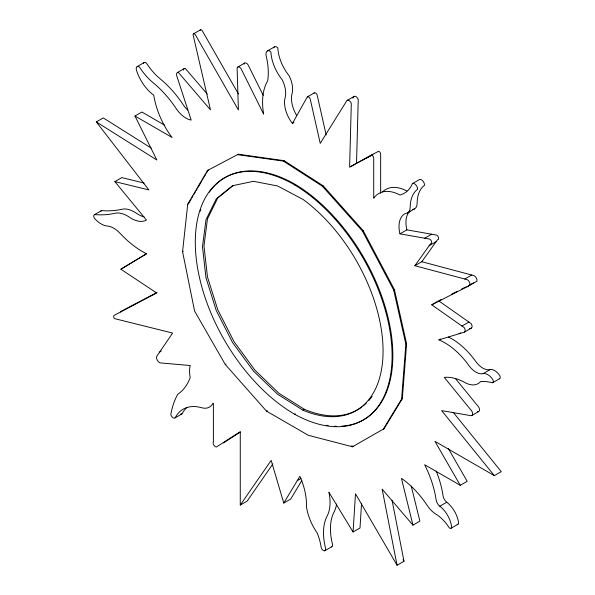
<?xml version="1.0" encoding="UTF-8"?>
<svg xmlns="http://www.w3.org/2000/svg" width="595" height="595" viewBox="0 0 595 595"><rect width="100%" height="100%" fill="white"/><g stroke="black" fill="none" stroke-linecap="round" stroke-linejoin="round"><path stroke-width="0.89" d="M350.373 166.749L356.531 163.194L358.242 99.491A3.667 2.12 60 0 0 353.913 96.539M361.559 503.437L359.997 527.996L353.066 531.99L355.498 493.791L397.066 565.25L403.998 561.249L392.09 500.507M401.595 399.104L405.864 344.185L393.682 290.07L362.467 231.091L322.386 186.213L283.361 161.096L237.546 154.663L238.29 154.239L284.105 160.672L323.122 185.789L363.21 230.667L394.426 289.646L406.601 343.754L402.339 398.672L384.08 428.683L383.336 429.114L401.595 399.104L402.339 398.672M384.08 428.683L352.478 446.771L308.351 435.309L266.545 411.175L225.282 364.49L194.602 311.103L182.561 251.685L187.737 204.174L207.499 170.468L208.235 170.036L206.398 173.175M164.785 125.248L141.885 112.024L134.961 116.025L172.067 137.452A54.554 31.498 60 0 1 162.494 121.997A62.587 36.139 60 0 1 153.741 95.185A31.29 18.066 60 0 1 136.441 70.173A4.262 2.462 60 0 1 139.475 67.049A43.569 25.154 60 0 0 153.235 82.817A76.881 44.387 60 0 1 176.06 108.416A22.283 12.867 60 0 0 191.181 120.071L176.804 76.019A4.135 2.387 60 0 1 178.299 72.359L210.474 109.889L193.174 35.217A1.926 1.108 60 0 1 193.792 33.751A1.926 1.108 60 0 1 195.465 35.008L238.409 110.001L237.108 68.715A3.414 1.971 60 0 1 238.506 66.885A3.414 1.971 60 0 1 241.146 68.879L263.644 114.128A65.041 37.552 60 0 1 267.698 80.786A62.587 36.139 60 0 0 266.181 55.975A6.902 3.987 60 0 1 268.449 50.642A3.592 2.075 60 0 1 270.926 52.077A32.018 18.482 60 0 0 282.194 79.752A22.238 12.845 60 0 1 285.124 97.662A23.681 13.67 60 0 0 292.435 123.433L306.998 97.454A2.432 1.406 60 0 1 308.649 96.985A2.432 1.406 60 0 1 310.293 99.35L320.236 143.373L346.729 100.845A3.667 2.12 60 0 1 349.027 100.577A3.667 2.12 60 0 1 351.318 103.493L349.6 167.188L371.637 155.265A2.268 1.309 60 0 1 373.72 158.233L373.72 198.224A44.826 25.883 60 0 1 399.952 194.996A50.062 28.902 60 0 0 412.372 183.647L419.296 179.653A4.291 2.477 60 0 1 422.695 180.821A4.291 2.477 60 0 1 424.518 185.276A42.2 24.365 60 0 0 417.117 203.423A12.004 6.932 60 0 1 412.632 209.388M188.935 202.962L191.233 199.042M192.155 197.481L193.078 195.911M193.992 194.342L195.368 191.992M196.291 190.422L197.213 188.853M198.128 187.284L201.348 181.795M202.263 180.226L203.185 178.664M204.1 177.094L205.483 174.744M144.154 183.074L121.789 177.608L114.865 181.609L146.444 220.068A30.531 17.627 60 0 1 129.427 217.212A30.977 17.887 60 0 0 114.842 213.278A155.838 89.971 60 0 1 94.969 214.609A2.856 1.651 60 0 0 93.75 216.045A2.856 1.651 60 0 0 94.969 218.893A22.179 12.8 60 0 0 107.338 226.033A23.064 13.313 60 0 1 120.205 233.463A79.544 45.927 60 0 0 146.444 253.708L120.874 269.208L156.649 292.978L114.277 315.305A2.744 1.584 60 0 0 114.277 318.548L172.624 333.066L156.916 356.07A4.113 2.373 60 0 0 157.296 360.198A4.113 2.373 60 0 0 160.635 362.935L190.244 365.531A27.325 15.775 60 0 0 190.244 377.528A84.877 49.006 60 0 1 177.741 394.299A115.995 66.967 60 0 0 170.817 414.432A3.481 2.008 60 0 0 173.167 417.787A3.481 2.008 60 0 0 175.518 417.147A56.547 32.651 60 0 1 201.631 407.731A23.934 13.819 60 0 0 212.965 403.209L213.382 403.492L213.382 441.765A3.139 1.815 60 0 0 214.319 445.767A3.139 1.815 60 0 0 217.316 446.414L240.268 431.65L240.268 505.066L271.164 460.374L283.77 503.058L299.873 476.298A51.78 29.891 60 0 1 306.41 506.442A39.969 23.079 60 0 0 317.291 533.165A46.618 26.916 60 0 1 321.233 547.764A3.325 1.919 60 0 0 324.379 550.814A3.325 1.919 60 0 0 325.443 547.787A54.502 31.468 60 0 1 327.153 515.984A43.554 25.146 60 0 0 328.909 492.251L353.066 531.99M301.866 480.5L290.695 499.056L283.77 503.058M352.85 98.145L353.653 96.844M272.852 463.951L247.193 501.064L240.268 505.066M453.204 412.328L501.25 471.634L494.326 475.628L441.646 410.61L470.6 415.63A3.808 2.202 60 0 0 472.579 413.778A3.808 2.202 60 0 0 470.6 409.635L444.301 377.401A59.225 34.198 60 0 1 464.762 382.488A27.467 15.857 60 0 0 480.582 381.551A73.445 42.401 60 0 1 492.474 382.771A2.789 1.607 60 0 0 492.474 379.06A11.491 6.634 60 0 0 483.073 373.63A17.538 10.122 60 0 1 468.726 365.345A58.132 33.565 60 0 0 438.894 339.886L464.197 332.196A3.533 2.038 60 0 0 464.197 327.607L431.732 304.833L469.894 285.325A3.741 2.164 60 0 0 469.336 281.918A3.741 2.164 60 0 0 466.711 279.531L414.871 265.72L430.587 243.712A2.596 1.495 60 0 0 431.561 241.496A2.596 1.495 60 0 0 429.159 238.982L399.952 233.857A27.43 15.834 60 0 1 405.708 213.389A12.004 6.932 60 0 0 410.186 207.424A42.2 24.365 60 0 1 417.593 189.277A4.291 2.477 60 0 0 415.771 184.822A4.291 2.477 60 0 0 412.372 183.647M414.871 265.72L421.796 261.726L437.511 239.711A2.596 1.495 60 0 0 438.485 237.502A2.596 1.495 60 0 0 436.083 234.988L406.876 229.856L399.952 233.857M233.285 185.439L217.748 198.023L207.476 218.893L203.966 245.899L207.476 276.95L217.748 309.69L233.991 341.589L254.958 370.216L279.04 393.377L304.402 409.293A130.193 75.163 60 0 0 361.671 407.084M240.306 432.082L224.241 442.412A3.139 1.815 60 0 1 223.467 442.94M146.4 253.939L120.874 269.208M193.546 33.818L200.47 29.817M137.088 66.655L144.02 62.654M177.347 72.568L184.272 68.566M114.865 181.609L148.854 189.924L96.323 121.908L103.247 117.907L151.212 148.096M237.747 67.086L244.671 63.085M267.549 50.873L274.474 46.871M94.322 214.743L101.254 210.749M307.355 96.918L314.279 92.917M292.435 123.433L293.975 122.54M347.309 100.332L354.233 96.331M187.737 204.174L188.481 203.75M283.361 161.096L284.105 160.672M295.336 413.778L294.592 414.209A140.435 81.084 60 0 1 195.294 242.21A140.435 81.084 60 0 1 294.592 184.874L295.336 184.443A140.457 81.091 60 0 1 389.904 326.008A140.457 81.091 60 0 1 341.671 426.169M182.561 251.685L183.305 251.254M365.947 158.344L372.879 154.343M322.386 186.213L323.122 185.789M362.467 231.091L363.21 230.667M159.72 351.972L161.26 351.08M407.545 212.921L414.47 208.919M424.718 238.208L431.643 234.207M429.159 245.713L436.083 241.711M225.282 364.49L226.026 364.058M393.682 290.07L394.426 289.646M175.012 417.898L181.936 413.897M464.799 279.025L471.723 275.024M431.732 304.833L438.656 300.832L471.121 323.606A3.533 2.038 60 0 1 471.121 328.195L469.418 328.715M466.711 286.954L473.635 282.96M266.545 411.175L267.289 410.743M405.864 344.185L406.601 343.754M302.914 410.148A130.193 75.163 60 0 0 383.068 351.013A130.193 75.163 60 0 0 302.914 199.332L277.56 185.967L253.47 181.311L232.504 185.729L216.26 198.879L205.989 219.748L202.479 246.754L205.989 277.813L216.26 310.545L232.504 342.445L253.47 371.079L277.56 394.232L302.914 410.148L304.402 409.293M461.98 326.053L468.912 322.059M438.894 339.886L440.434 339.001M459.08 333.75L460.619 332.858M464.479 332.062L471.411 328.068M352.478 446.771L353.222 446.339L351.459 445.886M297.262 480.634L301.107 478.41M483.073 373.63L490.005 369.629A11.491 6.634 60 0 1 499.406 375.058A2.789 1.607 60 0 1 499.406 378.77M492.72 382.682L499.644 378.68M471.627 415.6L478.551 411.599M324.892 550.71L331.817 546.708M411.249 486.07L419.877 521.153L412.952 525.147L401.447 478.373A67.689 39.084 60 0 1 427.091 505.274A20.728 11.967 60 0 0 435.904 514.139A30.3 17.493 60 0 1 449.277 527.854A2.863 1.651 60 0 0 451.612 526.478A20.513 11.841 60 0 0 439.831 506.219A6.426 3.711 60 0 1 436.135 499.867A76.822 44.35 60 0 0 424.644 464.747L460.262 485.312L467.194 481.318L448.325 448.541M439.831 506.219L446.756 502.217A20.513 11.841 60 0 1 458.544 522.477A2.863 1.651 60 0 1 457.168 524.336M451.062 528.226L457.994 524.232M356.531 163.194L378.561 151.264A2.268 1.309 60 0 1 380.651 154.231L380.651 193.316M157.058 292.413L121.202 311.304A2.744 1.584 60 0 0 120.673 312.025M207.499 170.468L238.29 154.239M439.467 300.416L441.096 299.583M451.672 294.183L457.362 291.267M461.43 289.192L465.498 287.117M469.567 285.035L476.818 281.331A3.741 2.164 60 0 0 476.26 277.917A3.741 2.164 60 0 0 473.635 275.53L421.796 261.726M494.326 475.628L434.952 441.349L460.262 485.312M96.323 121.908L156.864 160.018L134.961 116.025M207.268 94.077L185.231 68.358A4.135 2.387 60 0 0 183.647 69.347M412.952 525.147L382.139 489.097L397.066 565.25M455.316 378.413L477.525 405.634A3.808 2.202 60 0 1 479.503 409.777A3.808 2.202 60 0 1 477.525 411.636M403.06 559.642L403.998 561.249M238.409 93.906L202.397 31.007A1.926 1.108 60 0 0 200.998 29.772A1.926 1.108 60 0 0 200.054 30.494M263.206 95.319L248.078 64.877A3.414 1.971 60 0 0 244.389 63.36M326.149 134.879L317.217 95.349A2.432 1.406 60 0 0 315.573 92.991A2.432 1.406 60 0 0 313.929 93.452M183.468 70.113A4.135 2.387 60 0 1 183.535 69.704M244.062 64.186A3.414 1.971 60 0 1 244.181 63.732M273.447 47.801A6.902 3.987 60 0 1 275.381 46.648A3.592 2.075 60 0 1 277.85 48.076A32.018 18.482 60 0 0 289.118 75.751A22.238 12.845 60 0 1 292.048 93.668A23.681 13.67 60 0 0 296.548 115.266M382.585 191.902A44.826 25.883 60 0 1 406.876 191.002M406.876 229.856A27.43 15.834 60 0 1 410.037 211.054M448.422 337.038A58.132 33.565 60 0 1 475.658 361.351A17.538 10.122 60 0 0 490.005 369.629M436.195 470.98A76.822 44.35 60 0 1 443.059 495.866A6.426 3.711 60 0 0 446.756 502.217M336.599 504.039A43.554 25.146 60 0 1 334.085 511.983A54.502 31.468 60 0 0 332.367 543.785A3.325 1.919 60 0 1 331.311 546.812M187.068 407.359A56.547 32.651 60 0 0 182.442 413.146A3.481 2.008 60 0 1 180.612 414.023M100.711 211.619A2.856 1.651 60 0 1 101.894 210.608A155.838 89.971 60 0 0 121.774 209.284A30.977 17.887 60 0 1 136.352 213.211A30.531 17.627 60 0 0 144.042 216.863M143.41 63.278A4.262 2.462 60 0 1 146.4 63.055A43.569 25.154 60 0 0 160.159 78.823A76.881 44.387 60 0 1 182.985 104.415A22.283 12.867 60 0 0 187.641 110.068M372.113 396.337A130.193 75.163 60 0 1 368.751 400.591M366.297 403.157A130.193 75.163 60 0 1 363.032 406.043M200.232 211.218A140.435 81.084 60 0 1 200.827 209.366M209.336 192.125A140.435 81.084 60 0 1 295.336 184.443M336.406 426.265A140.457 81.091 60 0 1 334.606 426.198M328.172 425.551A140.457 81.091 60 0 1 326.313 425.254M294.592 184.874A140.457 81.091 60 0 1 392.098 355.832A140.457 81.091 60 0 1 294.592 414.209"/></g></svg>
